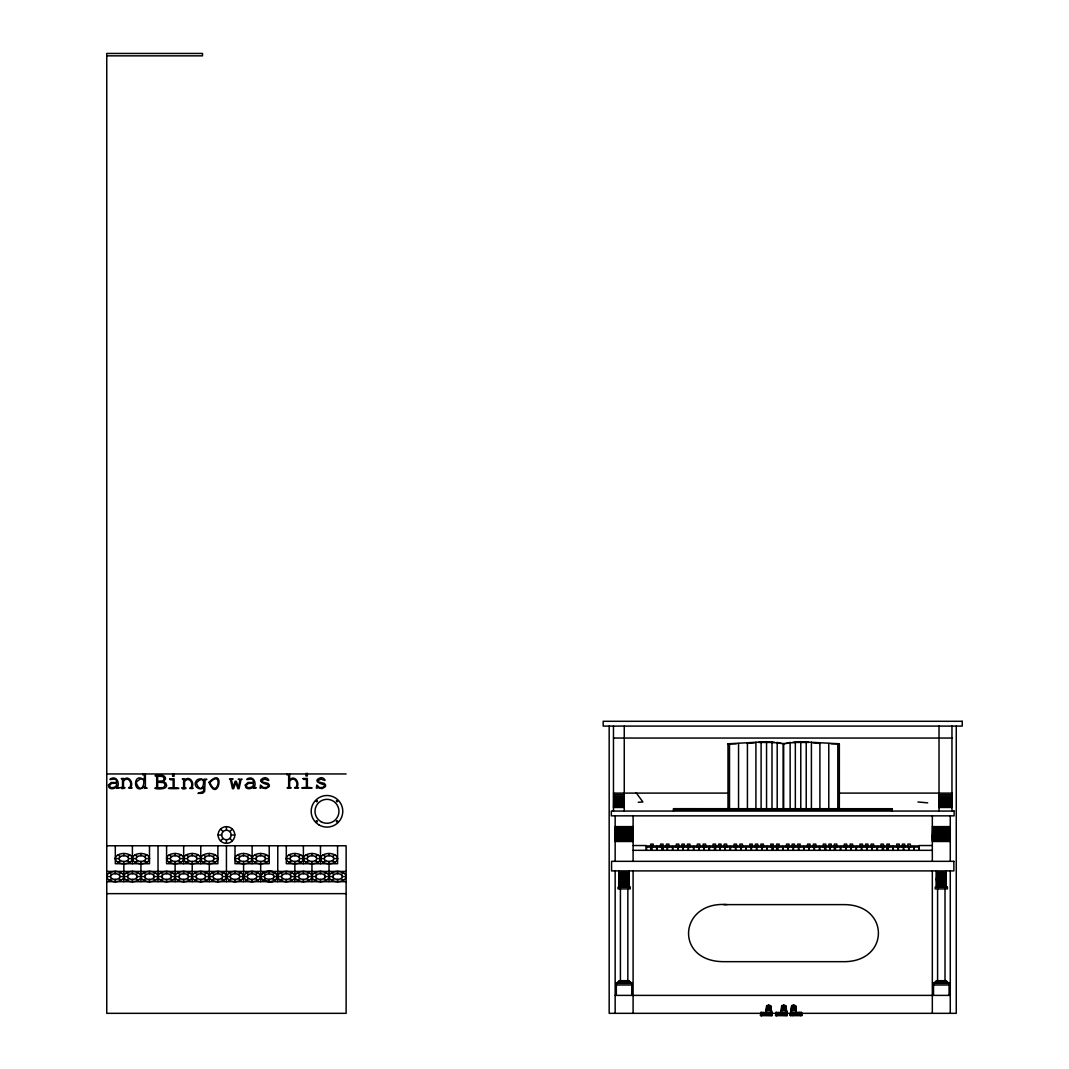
<?xml version="1.0" encoding="UTF-8"?>
<svg xmlns="http://www.w3.org/2000/svg" width="1069" height="1069" viewBox="0 0 1069 1069"><rect width="100%" height="100%" fill="white"/><g stroke="black" fill="none" stroke-linecap="round" stroke-linejoin="round"><path stroke-width="1.5" d="M653.199 847.209L653.199 844.096L650.7 844.096L650.7 850.323M660.575 847.209L660.575 844.096L663.074 844.096L663.074 850.323M668.94 847.209L668.94 844.096L666.441 844.096L666.441 847.209M676.33 847.209L676.33 844.096L678.815 844.096L678.815 847.209M687.434 847.209L687.434 844.096L689.933 844.096L689.933 847.209M697.309 847.209L697.309 844.096L699.807 844.096L699.807 847.209M703.175 847.209L703.175 844.096L705.674 844.096L705.674 847.209M713.063 847.209L713.063 844.096L715.549 844.096L715.549 850.323M718.662 847.289L718.662 844.096L721.054 844.096L721.054 847.289M724.167 847.209L724.167 844.096L726.666 844.096L726.666 847.209M736.541 847.209L736.541 844.096L734.056 844.096L734.056 847.209M739.908 847.209L739.908 844.096L742.407 844.096L742.407 847.209M752.282 847.209L752.282 844.096L749.797 844.096L749.797 847.209M755.395 847.289L755.395 844.096L757.787 844.096L757.787 847.289M763.4 847.209L763.4 844.096L760.901 844.096L760.901 847.209M779.141 847.209L779.141 844.096L776.642 844.096L776.642 850.323M807.523 847.209L807.523 844.096L810.008 844.096L810.008 847.209M823.264 847.209L823.264 844.096L825.762 844.096L825.762 850.323M828.863 847.289L828.863 844.096L831.268 844.096L831.268 847.289M834.368 850.323L834.368 844.096L836.867 844.096L836.867 847.209M844.256 847.209L844.256 844.096L846.742 844.096L846.742 847.209M850.122 847.209L850.122 844.096L852.608 844.096L852.608 847.209M936.391 887.19L936.391 870.901M946.212 887.19L946.212 870.901M801.777 1015.55L801.403 1012.503L792.249 1012.904L791.942 1015.55L795.75 1014.935L795.764 1013.385L790.806 1012.503L790.419 1015.55L801.817 1015.55L801.443 1012.503L790.806 1012.503L790.419 1015.55L791.915 1005.541L793.652 1004.913L795.777 1006.049L796.352 1012.196M766.379 1012.316L766.513 1010.486L770.789 1006.049L771.898 1013.719L771.511 1012.503L760.874 1012.503L761.475 1015.55C764.869 1015.47 763.56 1012.517 760.874 1012.503L760.5 1015.55L771.898 1015.55L770.789 1006.049L768.664 1004.913L766.54 1006.049L765.965 1012.196L766.914 1006.196L768.664 1005.314L770.428 1006.196L771.898 1013.719L771.096 1013.719M781.452 1012.316L781.586 1010.486L785.875 1006.049L786.984 1013.719L786.584 1012.503L775.96 1012.503L776.562 1015.55C779.942 1015.47 778.646 1012.517 775.96 1012.503L775.586 1015.55L786.984 1015.55L785.875 1006.049L783.751 1004.913L781.626 1006.049L781.051 1012.196L781.987 1006.196L783.751 1005.314L785.515 1006.196L786.984 1013.719L786.183 1013.719M763.119 1015.136L762.357 1013.091L762.17 1015.35L769.399 1015.35L763.119 1015.136L763.213 1013.292L771.524 1012.503L771.898 1015.55L771.524 1012.503L761.783 1012.904L761.475 1015.55L762.357 1013.091L769.212 1013.091L769.399 1015.35L770.375 1015.55L770.068 1012.904L761.783 1012.904M778.205 1015.136L777.444 1013.091L777.257 1015.35L784.486 1015.35L778.205 1015.136L778.285 1013.292L786.597 1012.503L786.984 1015.55L786.597 1012.503L776.869 1012.904L776.562 1015.55L777.444 1013.091L784.299 1013.091L784.486 1015.35L785.461 1015.55L785.154 1012.904L776.869 1012.904M795.951 1012.316L795.817 1010.486L791.528 1006.049L790.419 1013.719L791.22 1013.719L791.888 1006.196L793.652 1005.314L795.403 1006.196L796.285 1012.223M761.262 1015.55L761.516 1012.503M776.335 1015.55L776.588 1012.503M766.914 1006.196L766.513 1010.486L770.829 1010.486L766.54 1006.049M760.54 1015.55L760.914 1012.503M775.613 1015.55L776 1012.503M790.419 1015.55L790.806 1013.118M801.443 1012.503L800.841 1015.55L795.764 1013.385L794.24 1015.136L799.198 1015.136L800.534 1012.904L800.841 1015.55L799.959 1013.091L793.104 1013.091L792.917 1015.35L800.146 1015.35L799.959 1013.091L798.703 1013.385L798.757 1014.975L794.24 1015.136L794.32 1013.292L799.104 1013.292L799.198 1015.136M265.74 874.522L269.214 873.68L269.214 871.435C264.364 870.393 256.867 876.42 263.081 880.175L265.834 878.584A4.784 2.873 0 0 1 265.834 874.522L263.081 872.919M616.345 995.386L616.345 983.32L619.459 980.687L628.799 980.687L631.913 983.32L631.913 995.386L631.913 984.99L616.345 984.99M933.518 995.386L933.518 983.32L936.631 980.687L945.971 980.687L949.085 983.32L949.085 995.386M790.419 1013.719L791.354 1012.316M260.97 875.217L261.811 873.988M770.402 1005.541L768.664 1008.401L766.714 1008.334M785.488 1005.541L783.751 1008.401L781.786 1008.334M795.389 1005.541L791.488 1010.486L795.817 1010.486L795.777 1006.049M795.403 1006.196L793.652 1008.401L791.688 1008.334M220.521 840.929A8.378 8.378 0 0 1 224.276 826.912A8.378 8.378 0 0 1 234.539 837.174A8.378 8.378 0 0 1 220.521 840.929L223.06 838.39M229.822 831.615L232.361 829.076M228.9 872.919L226.387 876.553L228.9 880.175A8.552 5.131 0 0 0 240.979 880.175A8.552 5.131 0 0 0 240.979 872.919A8.552 5.131 0 0 0 228.9 872.919L231.559 874.522M245.99 872.919L243.491 876.553L245.99 880.175A8.552 5.131 0 0 0 258.07 880.175A8.552 5.131 0 0 0 258.07 872.919A8.552 5.131 0 0 0 245.99 872.919L248.649 874.522M117.804 862.229L120.463 860.625M127.238 856.563L129.883 854.973M134.894 862.229L137.554 860.625M144.328 856.563L146.974 854.973M109.265 880.175L111.911 878.584M118.686 874.522L121.345 872.919M126.356 880.175L129.002 878.584A4.784 2.873 0 0 0 137.019 877.288A4.784 2.873 0 0 0 131.153 873.774A4.784 2.873 0 0 0 129.002 878.584M135.776 874.522L138.435 872.919M169.076 862.229L171.735 860.625M178.51 856.563L181.169 854.973M143.446 880.175L146.092 878.584M152.867 874.522L155.526 872.919M186.166 862.229L188.825 860.625M195.6 856.563L198.259 854.973M160.537 880.175L163.196 878.584M169.958 874.522L172.617 872.919M203.257 862.229L205.916 860.625M212.691 856.563L215.35 854.973M177.628 880.175L180.287 878.584M187.048 874.522L189.707 872.919M194.718 880.175L197.377 878.584M204.139 874.522L206.798 872.919M237.532 862.229L240.191 860.625M246.966 856.563L249.625 854.973M211.809 880.175L214.468 878.584M221.23 874.522L223.889 872.919M254.636 862.229L257.282 860.625M264.056 856.563L266.715 854.973M228.9 880.175L231.559 878.584A4.784 2.873 0 0 0 239.563 877.288A4.784 2.873 0 0 0 233.697 873.774A4.784 2.873 0 0 0 231.559 878.584M238.32 874.522L240.979 872.919M245.99 880.175L248.649 878.584A4.784 2.873 0 0 0 256.654 877.288A4.784 2.873 0 0 0 250.787 873.774A4.784 2.873 0 0 0 248.649 878.584M255.411 874.522L258.07 872.919M288.817 862.229L291.463 860.625M298.238 856.563L300.897 854.973M272.501 874.522L275.254 872.919A8.552 5.131 0 0 1 275.254 880.175A8.552 5.131 0 0 1 263.174 880.175L261.811 879.119M305.908 862.229L308.567 860.625M315.328 856.563L317.987 854.973M280.265 880.175L282.924 878.584M289.699 874.522L292.345 872.919M322.998 862.229L325.657 860.625M332.419 856.563L335.078 854.973M297.356 880.175L300.015 878.584A4.784 2.873 0 0 0 308.019 877.288A4.784 2.873 0 0 0 302.166 873.774A4.784 2.873 0 0 0 300.015 878.584M306.79 874.522L309.449 872.919M314.446 880.175L317.105 878.584A4.784 2.873 0 0 0 325.11 877.288A4.784 2.873 0 0 0 319.257 873.774A4.784 2.873 0 0 0 317.105 878.584M323.88 874.522L326.539 872.919M331.537 880.175L334.196 878.584A4.784 2.873 0 0 0 342.2 877.288A4.784 2.873 0 0 0 336.347 873.774A4.784 2.873 0 0 0 334.196 878.584M340.971 874.522L343.63 872.919M763.56 1014.975L767.996 1013.292L768.076 1015.136L763.56 1014.975L768.076 1015.136L766.553 1013.385L766.567 1014.935M778.646 1014.975L783.083 1013.292L783.163 1015.136L778.646 1014.975L783.163 1015.136L781.639 1013.385L781.653 1014.935M797.541 1013.118L799.037 1012.503M287.374 773.956L286.88 774.798L288.67 774.931L288.67 787.359C282.857 788.414 295.445 788.414 289.632 787.359L289.632 781.279C293.36 775.6 299.186 782.174 296.046 787.359C290.233 788.414 302.808 788.414 297.008 787.359C300.082 782.147 294.216 774.531 289.632 779.876L289.632 773.956M143.112 773.956L142.618 774.798L144.395 774.931L144.395 780.357C132.623 769.974 132.636 796.806 144.395 786.41L144.395 788.321L147.161 788.187L145.371 787.359L145.371 773.956M727.989 807.883L727.989 743.797L766.553 741.699L783.671 743.61L800.775 741.699L839.339 743.797L839.339 807.883M785.996 743.503L790.138 742.648M747.418 743.409L754.5 742.781M758.522 742.434L774.597 742.434M792.744 742.434L808.819 742.434M269.121 881.671C279.517 883.355 279.517 869.752 269.121 871.422L269.121 873.68L272.608 874.522A4.784 2.873 0 0 1 272.608 878.584L269.121 879.426L269.121 881.671M638.26 802.284L642.923 801.991L636.042 792.637M770.629 1008.334L768.664 1008.401L766.941 1005.541M785.715 1008.334L783.751 1008.401L781.626 1006.049M795.617 1008.334L793.652 1008.401L791.915 1005.541M106.753 55.842L202.509 55.842L202.509 53.45L106.753 53.45L106.753 1013.332L346.129 1013.332L346.129 845.766L106.753 845.766M613.472 738.051L951.958 738.051M727.989 743.797L736.314 743.797M831.014 743.797L839.339 743.797M106.753 773.956L346.129 773.956M613.472 793.104L729.178 793.104M839.098 793.104L951.958 793.104M613.472 794.681L624.256 794.681M939.023 794.681L951.958 794.681M613.472 796.245L624.256 796.245M939.023 796.231L951.958 796.231M613.472 797.768L624.256 797.768M939.023 797.755L951.958 797.755M613.472 799.251L624.256 799.251M939.023 799.238L951.958 799.238M613.472 800.668L624.256 800.668M939.023 800.654L951.958 800.654M613.472 801.991L624.256 801.991M939.023 801.977L951.958 801.977M613.472 803.233L624.256 803.233M939.023 803.22L951.958 803.22M613.472 804.356L624.256 804.356M939.023 804.342L951.958 804.342M613.472 805.345L624.256 805.345M939.023 805.331L951.958 805.331M613.472 806.213L624.256 806.213M939.023 806.2L951.958 806.2M613.472 806.921L624.256 806.921M939.023 806.908L951.958 806.908M613.472 807.469L624.256 807.469M939.023 807.469L951.958 807.469M673.564 809.006L891.867 809.006M673.564 809.246L891.867 809.246M673.564 809.54L891.867 809.54M673.564 809.861L891.867 809.861M615.156 826.618L633.102 826.618M932.328 826.618L950.274 826.618M932.328 827.874L950.274 827.874M615.156 827.927L633.102 827.927M932.328 829.103L950.274 829.103M615.156 829.223L633.102 829.223M932.328 830.292L950.274 830.292M615.156 830.493L633.102 830.493M932.328 831.415L950.274 831.415M615.156 831.695L633.102 831.695M932.328 832.457L950.274 832.457M615.156 832.804L633.102 832.804M932.328 833.392L950.274 833.392M615.156 833.807L633.102 833.807M932.328 834.221L950.274 834.221M615.156 834.648L633.102 834.648M218.063 834.996L221.657 834.996M231.225 834.996A4.784 4.784 0 0 0 224.049 830.854A4.784 4.784 0 0 0 224.049 839.152A4.784 4.784 0 0 0 231.225 834.996L234.819 834.996M932.328 834.916L950.274 834.916M615.156 835.343L633.102 835.343M932.328 835.464L950.274 835.464M615.156 835.851L633.102 835.851M932.328 835.864L950.274 835.864M633.102 836.158L615.156 836.239L633.102 836.372M932.328 836.372L950.274 836.372M615.156 836.599L633.102 836.599M932.328 836.599L950.274 836.599M615.156 836.907L633.102 836.907M932.328 836.907L950.274 836.907M615.156 837.294L633.102 837.294M932.328 837.294L950.274 837.294M615.156 837.749L633.102 837.749M932.328 837.749L950.274 837.749M615.156 838.27L633.102 838.27M932.328 838.27L950.274 838.27M615.156 838.844L633.102 838.844M932.328 838.844L950.274 838.844M615.156 839.459L633.102 839.459M932.328 839.459L950.274 839.459M615.156 840.127L633.102 840.127M932.328 840.127L950.274 840.127M615.156 840.795L633.102 840.795M932.328 840.795L950.274 840.795M615.156 841.49L633.102 841.49M932.328 841.49L950.274 841.49M633.102 845.539L646.277 845.539L646.277 850.323M932.328 845.539L919.153 845.539L919.153 850.323M646.277 846.207L907.514 846.207M910.815 846.207L919.153 846.207M657.007 846.488L662.018 846.488L662.018 850.323M892.922 846.488L877.408 846.488L877.408 850.323M646.518 846.848L651.515 846.848M651.756 846.848L656.767 846.848M657.007 846.848L662.018 846.848M662.259 846.848L667.27 846.848M667.497 846.848L672.508 846.848M672.748 846.848L677.759 846.848M678 846.848L683.011 846.848M683.251 846.848L688.249 846.848M688.489 846.848L693.5 846.848M693.741 846.848L698.752 846.848M698.992 846.848L704.003 846.848M704.244 846.848L709.241 846.848M709.482 846.848L714.493 846.848M714.733 846.848L719.744 846.848M719.985 846.848L724.996 846.848M725.223 846.848L730.234 846.848M730.474 846.848L735.485 846.848M735.726 846.848L740.737 846.848M740.977 846.848L745.975 846.848M746.215 846.848L751.226 846.848M751.467 846.848L756.478 846.848M756.718 846.848L761.729 846.848M761.97 846.848L766.967 846.848M767.208 846.848L772.219 846.848M772.459 846.848L777.47 846.848M777.711 846.848L782.722 846.848M782.949 846.848L787.96 846.848M788.2 846.848L793.211 846.848M793.452 846.848L798.463 846.848M798.703 846.848L803.701 846.848M803.941 846.848L808.952 846.848M809.193 846.848L814.204 846.848M814.444 846.848L819.455 846.848M819.682 846.848L824.693 846.848M824.934 846.848L829.945 846.848M830.185 846.848L835.196 846.848M835.437 846.848L840.434 846.848M840.675 846.848L845.686 846.848M845.926 846.848L850.937 846.848M851.178 846.848L856.189 846.848M856.429 846.848L861.427 846.848M861.667 846.848L866.678 846.848M866.919 846.848L871.93 846.848M872.17 846.848L877.181 846.848M877.408 846.848L882.419 846.848M882.66 846.848L887.671 846.848M887.911 846.848L892.922 846.848M893.163 846.848L898.16 846.848M898.401 846.848L903.412 846.848M903.652 846.848L908.663 846.848M908.904 846.848L913.795 846.848M914.035 846.848L918.912 846.848M633.102 850.323L932.328 850.323M115.305 858.594L119.06 858.594M128.641 858.594A4.784 2.873 0 0 0 121.452 856.109A4.784 2.873 0 0 0 121.452 861.079A4.784 2.873 0 0 0 128.641 858.594L136.151 858.594M145.731 858.594A4.784 2.873 0 0 0 138.542 856.109A4.784 2.873 0 0 0 138.542 861.079A4.784 2.873 0 0 0 145.731 858.594L149.486 858.594A8.552 5.131 0 0 1 136.672 863.044A8.552 5.131 0 0 1 136.672 854.158A8.552 5.131 0 0 1 149.486 858.594M166.577 858.594L170.332 858.594M179.913 858.594A4.784 2.873 0 0 0 172.724 856.109A4.784 2.873 0 0 0 172.724 861.079A4.784 2.873 0 0 0 179.913 858.594L187.422 858.594M197.003 858.594A4.784 2.873 0 0 0 189.814 856.109A4.784 2.873 0 0 0 189.814 861.079A4.784 2.873 0 0 0 197.003 858.594L204.513 858.594M214.094 858.594A4.784 2.873 0 0 0 206.905 856.109A4.784 2.873 0 0 0 206.905 861.079A4.784 2.873 0 0 0 214.094 858.594L217.849 858.594A8.552 5.131 0 0 1 205.034 863.044A8.552 5.131 0 0 1 205.034 854.158A8.552 5.131 0 0 1 217.849 858.594M235.033 858.594L238.788 858.594M248.369 858.594A4.784 2.873 0 0 0 241.193 856.109A4.784 2.873 0 0 0 241.193 861.079A4.784 2.873 0 0 0 248.369 858.594L255.879 858.594M265.459 858.594A4.784 2.873 0 0 0 258.284 856.109A4.784 2.873 0 0 0 258.284 861.079A4.784 2.873 0 0 0 265.459 858.594L269.214 858.594A8.552 5.131 0 0 1 256.4 863.044A8.552 5.131 0 0 1 256.4 854.158A8.552 5.131 0 0 1 269.214 858.594M286.305 858.594L290.073 858.594M299.641 858.594A4.784 2.873 0 0 0 292.465 856.109A4.784 2.873 0 0 0 292.465 861.079A4.784 2.873 0 0 0 299.641 858.594L307.164 858.594M316.731 858.594A4.784 2.873 0 0 0 309.556 856.109A4.784 2.873 0 0 0 309.556 861.079A4.784 2.873 0 0 0 316.731 858.594L324.254 858.594M333.822 858.594A4.784 2.873 0 0 0 326.646 856.109A4.784 2.873 0 0 0 326.646 861.079A4.784 2.873 0 0 0 333.822 858.594L337.577 858.594A8.552 5.131 0 0 1 324.762 863.044A8.552 5.131 0 0 1 324.762 854.158A8.552 5.131 0 0 1 337.577 858.594M106.753 871.422L346.129 871.422M619.218 871.836L629.04 871.836M936.391 871.836L946.212 871.836M619.218 872.758L629.04 872.758M936.391 872.758L946.212 872.758M619.218 873.654L629.04 873.654M936.391 873.654L946.212 873.654M619.218 874.536L629.04 874.536M936.391 874.536L946.212 874.536M619.218 875.364L629.04 875.364M936.391 875.364L946.212 875.364M619.218 876.152L629.04 876.152M936.391 876.152L946.212 876.152M106.753 876.553L110.508 876.553M120.089 876.553A4.784 2.873 0 0 0 112.913 874.068A4.784 2.873 0 0 0 112.913 879.039A4.784 2.873 0 0 0 120.089 876.553L127.599 876.553M137.179 876.553L144.703 876.553M154.27 876.553A4.784 2.873 0 0 0 147.094 874.068A4.784 2.873 0 0 0 147.094 879.039A4.784 2.873 0 0 0 154.27 876.553L161.793 876.553M171.361 876.553A4.784 2.873 0 0 0 164.185 874.068A4.784 2.873 0 0 0 164.185 879.039A4.784 2.873 0 0 0 171.361 876.553L178.884 876.553M188.451 876.553A4.784 2.873 0 0 0 181.276 874.068A4.784 2.873 0 0 0 181.276 879.039A4.784 2.873 0 0 0 188.451 876.553L195.974 876.553M205.542 876.553A4.784 2.873 0 0 0 198.366 874.068A4.784 2.873 0 0 0 198.366 879.039A4.784 2.873 0 0 0 205.542 876.553L213.065 876.553M222.633 876.553A4.784 2.873 0 0 0 215.457 874.068A4.784 2.873 0 0 0 215.457 879.039A4.784 2.873 0 0 0 222.633 876.553L230.156 876.553M239.723 876.553L247.246 876.553M256.814 876.553L264.431 876.553M273.905 876.553L281.521 876.553M291.102 876.553A4.784 2.873 0 0 0 283.913 874.068A4.784 2.873 0 0 0 283.913 879.039A4.784 2.873 0 0 0 291.102 876.553L298.612 876.553M308.193 876.553L315.702 876.553M325.283 876.553L332.793 876.553M342.374 876.553L346.129 876.553A8.552 5.131 0 0 1 333.314 880.99A8.552 5.131 0 0 1 333.314 872.104A8.552 5.131 0 0 1 346.129 876.553M619.218 876.874L629.04 876.874M936.391 876.874L946.212 876.874M619.218 877.529L629.04 877.529M936.391 877.529L946.212 877.529M619.218 878.103L629.04 878.103M936.391 878.103L946.212 878.103M619.218 878.584L629.04 878.584M936.391 878.584L946.212 878.584M619.218 878.985L629.04 878.985M936.391 878.985L946.212 878.985M619.218 879.279L629.04 879.279M936.391 879.279L946.212 879.279M619.218 879.573L629.04 879.573M936.391 879.573L946.212 879.573M619.218 879.934L629.04 879.934M936.391 879.934L946.212 879.934M619.218 880.402L629.04 880.402M936.391 880.402L946.212 880.402M619.218 880.936L629.04 880.936M936.391 880.936L946.212 880.936M619.218 881.551L629.04 881.551M936.391 881.551L946.212 881.551M106.753 881.671L346.129 881.671M619.218 882.219L629.04 882.219M936.391 882.219L946.212 882.219M619.218 882.954L629.04 882.954M936.391 882.954L946.212 882.954M619.218 883.742L629.04 883.742M936.391 883.742L946.212 883.742M619.218 884.571L629.04 884.571M936.391 884.571L946.212 884.571M619.218 885.426L629.04 885.426M936.391 885.426L946.212 885.426M619.218 886.295L629.04 886.295M936.391 886.295L946.212 886.295M106.753 893.644L346.129 893.644M723.633 904.615L843.321 904.615C890.089 904.027 890.103 962.247 843.321 961.672L723.633 961.672C674.058 961.565 678.775 900.833 726.933 904.615M619.312 980.995L628.946 980.995M936.484 980.995L946.118 980.995M619.138 981.302L629.12 981.302M936.31 981.302L946.292 981.302M618.938 981.596L629.32 981.596M936.11 981.596L946.493 981.596M618.71 981.876L629.547 981.876M935.883 981.876L946.72 981.876M618.47 982.13L629.788 982.13M935.642 982.13L946.96 982.13M618.216 982.358L630.042 982.358M935.388 982.358L947.214 982.358M617.935 982.585L630.322 982.585M935.108 982.585L947.495 982.585M617.641 982.772L630.616 982.772M934.814 982.772L947.789 982.772M617.013 983.092L631.244 983.092M934.186 983.092L948.417 983.092M616.345 983.32L631.913 983.32M933.518 983.32L949.085 983.32M933.518 984.99L949.085 984.99M615.156 995.386L950.274 995.386M781.586 1010.486L785.915 1010.486L782.014 1005.541M761.195 1013.332L609.17 1013.332L609.17 726.092M771.03 1013.332L776.054 1013.332M785.956 1013.332L791.06 1013.332M800.801 1013.332L956.261 1013.332L956.261 726.092M795.75 1014.935L798.757 1014.975M790.806 1012.503L800.534 1012.904M784.619 743.797L783.176 743.757L783.176 809.5M269.214 881.671L263.174 880.175M812.828 742.781L819.91 743.409M917.964 801.977L927.678 802.859M777.19 742.648L781.332 743.503M778.366 1012.503L779.862 1013.118M763.293 1012.503L764.776 1013.118M265.74 878.584L269.214 879.426L269.214 881.671M322.998 854.973L325.657 856.563M332.419 860.625L335.078 862.229M305.908 854.973L308.567 856.563M315.328 860.625L317.987 862.229M331.537 872.919L334.196 874.522M340.971 878.584L343.63 880.175M288.817 854.973L291.463 856.563M298.238 860.625L300.897 862.229M314.446 872.919L317.105 874.522M323.88 878.584L326.539 880.175M297.356 872.919L300.015 874.522M306.79 878.584L309.449 880.175M254.636 854.973L257.282 856.563M264.056 860.625L266.715 862.229M280.265 872.919L282.924 874.522M289.699 878.584L292.345 880.175M237.532 854.973L240.191 856.563M246.966 860.625L249.625 862.229M272.501 878.584L275.254 880.175M255.411 878.584L258.07 880.175M203.257 854.973L205.916 856.563M212.691 860.625L215.35 862.229M238.32 878.584L240.979 880.175M186.166 854.973L188.825 856.563M195.6 860.625L198.259 862.229M211.809 872.919L214.468 874.522M221.23 878.584L223.889 880.175M169.076 854.973L171.735 856.563M178.51 860.625L181.169 862.229M194.718 872.919L197.377 874.522M204.139 878.584L206.798 880.175M177.628 872.919L180.287 874.522M187.048 878.584L189.707 880.175M134.894 854.973L137.554 856.563M144.328 860.625L146.974 862.229M160.537 872.919L163.196 874.522M169.958 878.584L172.617 880.175M117.804 854.973L120.463 856.563M127.238 860.625L129.883 862.229M143.446 872.919L146.092 874.522M152.867 878.584L155.526 880.175M126.356 872.919L129.002 874.522M135.776 878.584L138.435 880.175M109.265 872.919L111.911 874.522M118.686 878.584L121.345 880.175M220.521 829.076L223.06 831.615M229.822 838.39L232.361 840.929M260.676 876.553L260.97 877.876M786.597 1013.118L786.984 1015.55M771.524 1013.118L771.898 1015.55M951.958 726.092L951.958 811.064M950.274 815.847L950.274 861.333M950.274 870.901L950.274 1013.332M945.009 888.9L945.009 980.687M939.023 726.092L939.023 811.064M937.593 888.9L937.593 980.687M932.328 815.847L932.328 861.333M932.328 870.901L932.328 1013.332M918.912 850.323L918.912 846.488L914.035 846.488L914.035 850.323M913.795 850.323L913.795 846.488L908.904 846.488L908.904 850.323M910.334 847.209L910.334 844.096L907.848 844.096L907.848 847.209M908.663 850.323L908.663 846.488L903.652 846.488L903.652 850.323M904.735 847.289L904.735 844.096L902.343 844.096L902.343 847.289M903.412 850.323L903.412 846.488L893.163 846.488L893.163 850.323M899.229 847.209L899.229 844.096L896.731 844.096L896.731 847.209M898.401 846.488L898.401 850.323M898.16 846.488L898.16 850.323M893.283 846.488L893.283 850.323M892.802 846.488L892.922 850.323M891.867 808.672L891.867 811.064M889.341 847.209L889.341 844.096L886.856 844.096L886.856 850.323M887.911 846.488L887.911 850.323M887.671 846.488L887.671 850.323M883.475 850.323L883.475 844.096L880.99 844.096L880.99 847.209M882.66 846.488L882.66 850.323M882.419 846.488L882.419 850.323M877.181 850.323L877.181 846.488L866.919 846.488L866.919 850.323M873.6 847.209L873.6 844.096L871.101 844.096L871.101 847.209M872.17 846.488L872.17 850.323M871.93 846.488L871.93 850.323M868.001 847.289L868.001 844.096L865.596 844.096L865.596 847.289M866.678 850.323L866.678 846.488L861.667 846.488L861.667 850.323M862.496 847.209L862.496 844.096L859.997 844.096L859.997 847.209M861.427 850.323L861.427 846.488L856.429 846.488L856.429 850.323M856.189 850.323L856.189 846.488L851.178 846.488L851.178 850.323M850.937 850.323L850.937 846.488L840.675 846.488L840.675 850.323M845.926 846.488L845.926 850.323M845.686 846.488L845.686 850.323M840.434 850.323L840.434 846.488L830.185 846.488L830.185 850.323M837.815 743.556L837.815 809.3M835.437 846.488L835.437 850.323M835.196 846.488L835.196 850.323M829.945 850.323L829.945 846.488L819.682 846.488L819.682 850.323M828.782 743.463L828.782 809.206M824.934 846.488L824.934 850.323M824.693 846.488L824.693 850.323M819.91 743.022L819.91 808.765M819.455 850.323L819.455 846.488L809.193 846.488L809.193 850.323M815.874 847.209L815.874 844.096L813.389 844.096L813.389 847.209M814.444 846.488L814.444 850.323M814.204 846.488L814.204 850.323M811.411 742.26L811.411 808.004M808.952 850.323L808.952 846.488L803.941 846.488L803.941 850.323M806.213 741.846L806.213 809.22M803.701 850.323L803.701 846.488L798.703 846.488L798.703 850.323M800.775 741.699L800.775 809.073M800.133 847.209L800.133 844.096L797.634 844.096L797.634 847.209M798.463 850.323L798.463 846.488L793.452 846.488L793.452 850.323M795.336 741.846L795.336 809.22M794.521 847.289L794.521 844.096L792.129 844.096L792.129 847.289M793.211 850.323L793.211 846.488L782.949 846.488L782.949 850.323M790.138 742.26L790.138 808.004M789.016 847.209L789.016 844.096L786.53 844.096L786.53 847.209M788.2 846.488L788.2 850.323M787.96 846.488L787.96 850.323M783.671 743.61L783.671 809.487M782.722 850.323L782.722 846.488L772.459 846.488L772.459 850.323M777.711 846.488L777.711 850.323M777.47 846.488L777.47 850.323M777.19 742.26L777.19 808.004M773.275 850.323L773.275 844.096L770.789 844.096L770.789 847.209M772.219 850.323L772.219 846.488L767.208 846.488L767.208 850.323M771.992 741.846L771.992 809.22M766.967 850.323L766.967 846.488L751.467 846.488L751.467 850.323M766.847 846.488L766.847 850.323M766.553 741.699L766.553 809.073M761.97 846.488L761.97 850.323M761.729 846.488L761.729 850.323M761.115 741.846L761.115 809.22M756.718 846.488L756.718 850.323M756.478 846.488L756.478 850.323M755.917 742.26L755.917 808.004M751.226 850.323L751.226 846.488L746.215 846.488L746.215 850.323M747.418 743.022L747.418 808.765M745.975 850.323L745.975 846.488L740.977 846.488L740.977 850.323M740.737 850.323L740.737 846.488L735.726 846.488L735.726 850.323M738.545 743.463L738.545 809.206M735.485 850.323L735.485 846.488L730.474 846.488L730.474 850.323M730.234 850.323L730.234 846.488L725.223 846.488L725.223 850.323M729.512 743.556L729.512 809.3M724.996 850.323L724.996 846.488L719.985 846.488L719.985 850.323M719.744 850.323L719.744 846.488L709.482 846.488L709.482 850.323M714.733 846.488L714.733 850.323M714.493 846.488L714.493 850.323M709.241 850.323L709.241 846.488L698.992 846.488L698.992 850.323M709.121 846.488L709.121 850.323M704.244 846.488L704.244 850.323M704.003 846.488L704.003 850.323M698.752 850.323L698.752 846.488L693.741 846.488L693.741 850.323M693.5 850.323L693.5 846.488L688.489 846.488L688.489 850.323M688.249 850.323L688.249 846.488L678 846.488L678 850.323M684.32 847.289L684.32 844.096L681.928 844.096L681.928 847.289M683.251 846.488L683.251 850.323M683.011 846.488L683.011 850.323M677.759 850.323L677.759 846.488L672.748 846.488L672.748 850.323M673.564 808.672L673.564 811.064M672.508 850.323L672.508 846.488L667.497 846.488L667.497 850.323M667.27 850.323L667.27 846.488L662.259 846.488L662.259 850.323M663.314 846.488L663.314 850.323M657.128 846.488L657.007 850.323M656.767 850.323L656.767 846.488L651.756 846.488L651.756 850.323M656.647 846.488L656.647 850.323M651.515 850.323L651.515 846.488L646.518 846.488L646.518 850.323M633.102 815.847L633.102 861.333M633.102 870.901L633.102 1013.332M629.04 870.901L629.04 887.19M627.837 888.9L627.837 980.687M624.256 726.092L624.256 811.064M620.421 888.9L620.421 980.687M619.218 870.901L619.218 887.19M615.156 815.847L615.156 861.333M615.156 870.901L615.156 1013.332M613.472 726.092L613.472 811.064M337.577 845.766L337.577 863.725L286.305 863.725L286.305 845.766M337.577 871.422L337.577 873.68M337.577 879.426L337.577 881.671M329.038 853.476L329.038 855.721M329.038 861.467L329.038 881.671M320.486 845.766L320.486 863.725M320.486 871.422L320.486 873.68M320.486 879.426L320.486 881.671M311.948 853.476L311.948 855.721M311.948 861.467L311.948 881.671M303.396 845.766L303.396 863.725M303.396 871.422L303.396 873.68M303.396 879.426L303.396 881.671M294.857 853.476L294.857 855.721M294.857 861.467L294.857 881.671M286.305 871.422L286.305 873.68M286.305 879.426L286.305 881.671M277.766 845.766L277.766 881.671M269.214 845.766L269.214 863.725L235.006 863.725L235.006 845.766M260.676 853.476L260.676 855.721M260.676 861.467L260.676 881.671M252.124 845.766L252.124 863.725M252.03 871.422L252.03 873.68M252.03 879.426L252.03 881.671M243.585 853.476L243.585 855.721M243.585 861.467L243.585 881.671M234.939 871.422L234.939 873.68M234.939 879.426L234.939 881.671M226.441 826.618L226.441 830.212M226.441 839.793L226.441 843.374M226.441 845.766L226.441 881.671M217.876 845.766L217.876 863.725L166.577 863.725L166.577 845.766M217.849 871.422L217.849 873.68M217.849 879.426L217.849 881.671M209.297 853.476L209.297 855.721M209.297 861.467L209.297 881.671M200.758 845.766L200.758 863.725M200.758 871.422L200.758 873.68M200.758 879.426L200.758 881.671M192.206 853.476L192.206 855.721M192.206 861.467L192.206 881.671M183.668 845.766L183.668 863.725M183.668 871.422L183.668 873.68M183.668 879.426L183.668 881.671M175.116 853.476L175.116 855.721M175.116 861.467L175.116 881.671M174.087 773.862L174.087 776.335L172.657 776.335L172.657 773.862M166.577 871.422L166.577 873.68M166.577 879.426L166.577 881.671M158.025 845.766L158.025 881.671M149.486 845.766L149.486 863.725L115.305 863.725L115.305 845.766M149.486 871.422L149.486 873.68M149.486 879.426L149.486 881.671M140.934 853.476L140.934 855.721M140.934 861.467L140.934 881.671M132.396 845.766L132.396 863.725M132.396 871.422L132.396 873.68M132.396 879.426L132.396 881.671M123.844 853.476L123.844 855.721M123.844 861.467L123.844 881.671M115.305 871.422L115.305 873.68M115.305 879.426L115.305 881.671M263.174 872.919A8.552 5.131 0 0 1 275.254 872.919M136.11 782.508C142.872 801.028 149.406 768.264 136.11 782.508M195.373 782.815C194.064 787.759 201.36 791.207 204.126 786.717L203.364 791.554L197.965 793.358L202.589 793.265L204.673 791.448L205.088 780.129L206.865 779.301L204.126 779.154L204.126 780.918C201.907 777.337 195.961 778.726 195.373 782.815M196.335 783.002C202.682 800.213 208.816 769.774 196.335 783.002M260.97 787.546L260.141 788.174L260.489 785.06L263.495 787.653L266.929 787.345L268.306 785.942A1.443 1.443 0 0 0 268.132 784.766C265.125 784.098 256.426 781.279 263.041 778.245C266.969 775.706 270.751 782.014 267.624 780.183L264.644 779.047L261.464 780.798L262.266 781.933L268.105 783.403L269.188 784.766A2.405 2.405 0 0 1 269.041 786.717L265.767 788.641L260.97 787.546M317.226 787.546L316.397 788.174L316.745 785.06L319.751 787.653L323.199 787.345L324.575 785.942A1.443 1.443 0 0 0 324.401 784.766C321.381 784.098 312.683 781.279 319.297 778.245C323.226 775.706 327.007 782.014 323.894 780.183L320.914 779.047L317.72 780.798L318.522 781.933L324.361 783.403L325.457 784.766A2.405 2.405 0 0 1 325.297 786.717L322.023 788.641L317.226 787.546M209.003 782.334C217.942 804.97 226.107 764.91 209.003 782.334M209.938 782.521C217.154 801.109 223.862 768.17 209.938 782.521M108.49 785.007L108.944 787.359A3.167 3.167 0 0 0 110.535 788.481L111.256 788.641A6.24 6.24 0 0 0 114.383 788.254L116.548 786.944L116.548 788.321L119.461 787.84L117.523 787.359C119.781 782.521 116.601 775.867 110.962 778.553C106.793 781.292 115.612 777.297 116.374 780.263L116.548 782.561L111.256 782.455L108.49 785.007M245.295 785.007L245.763 787.359A3.167 3.167 0 0 0 247.353 788.481L248.075 788.641A6.24 6.24 0 0 0 251.202 788.254L253.366 786.944L253.366 788.321L256.266 787.84L254.342 787.359C256.6 782.521 253.406 775.867 247.781 778.553C243.612 781.292 252.431 777.297 253.179 780.263L253.366 782.561L248.075 782.455L245.295 785.007M109.426 785.221C109.319 789.069 114.998 787.866 116.548 785.662L116.548 783.537L115.118 783.256L111.67 783.39L109.426 785.221M246.231 785.221C246.137 789.069 251.803 787.866 253.366 785.662L253.366 783.537L251.937 783.256L248.476 783.39L246.231 785.221M166.497 785.02C167.94 791.18 149.032 788.361 156.689 787.733L156.689 776.268C150.622 775.426 163.41 773.689 164.853 776.882A3.087 3.087 0 0 1 165.481 778.78L163.597 781.626L165.802 783.056L166.497 785.02M316.13 800.962C317.012 803.701 318.268 799.024 316.13 800.962M316.13 821.273C317.012 824.012 318.268 819.335 316.13 821.273M336.441 800.962C337.31 803.688 338.592 799.064 336.441 800.962M336.441 821.273C337.323 824.012 338.579 819.335 336.441 821.273M165.521 785.047L163.383 787.639L157.651 787.733L157.651 782.241L163.597 782.588L165.521 785.047M164.519 778.7L163.036 780.864L157.651 781.265L157.651 776.268L162.688 776.468L164.519 778.7M240.057 779.755L238.414 787.372L236.316 781.279L235.167 781.279L233.122 787.372L231.412 779.755L233.136 778.913L229.501 778.913L230.463 779.755L232.454 788.695L233.643 788.695L235.755 782.521L237.866 788.695L239.055 788.695L241.019 779.755L242.128 779.274L238.187 779.261L240.057 779.755M169.851 778.927L170.345 779.769L173.151 779.769L173.151 787.733C156.395 788.949 190.883 788.949 174.113 787.733L174.113 778.793L169.851 778.927M303.102 778.553L303.609 779.381L306.402 779.381L306.402 787.359C289.646 788.575 324.148 788.561 307.364 787.359L307.364 778.406L303.102 778.553M120.944 787.492C120.57 790.004 128.307 787.439 123.483 787.359L123.483 781.332C127.158 775.546 133.024 782.227 129.857 787.359C124.939 788.441 135.75 788.441 130.819 787.359C133.906 782.161 128.093 774.571 123.483 779.862L123.483 778.406L121.225 778.553L122.521 779.381L122.521 787.359L120.944 787.492M182.024 787.866C181.65 790.379 189.387 787.813 184.563 787.733L184.563 781.706C188.238 775.92 194.09 782.602 190.937 787.733C186.019 788.815 196.83 788.815 191.899 787.733C194.986 782.535 189.16 774.945 184.563 780.25L184.563 778.793L182.305 778.927L183.601 779.769L183.601 787.733L182.024 787.866M962.247 721.294L603.183 721.294L603.183 726.092L962.247 726.092L962.247 721.294M307.337 773.475L305.921 773.475L305.921 775.96L307.337 775.96L307.337 773.475M891.867 808.712L673.564 808.712L891.867 808.819M954.109 811.064L611.321 811.064L611.321 815.847L954.109 815.847L954.109 811.064M950.274 836.118L932.328 836.118L950.274 836.199M953.869 861.333L611.562 861.333L611.562 870.901L953.869 870.901L953.869 861.333M630.229 887.19L618.029 887.19L618.029 888.9L630.229 888.9L630.229 887.19M947.401 887.19L935.201 887.19L935.201 888.9L947.401 888.9L947.401 887.19M128.12 880.99A8.552 5.131 0 0 0 140.934 876.553A8.552 5.131 0 0 0 128.12 872.104A8.552 5.131 0 0 0 128.12 880.99M119.568 863.044A8.552 5.131 0 0 0 132.396 858.594A8.552 5.131 0 0 0 119.568 854.158A8.552 5.131 0 0 0 119.568 863.044M145.21 880.99A8.552 5.131 0 0 0 158.025 876.553A8.552 5.131 0 0 0 145.21 872.104A8.552 5.131 0 0 0 145.21 880.99M162.301 880.99A8.552 5.131 0 0 0 175.116 876.553A8.552 5.131 0 0 0 162.301 872.104A8.552 5.131 0 0 0 162.301 880.99M170.853 863.044A8.552 5.131 0 0 0 183.668 858.594A8.552 5.131 0 0 0 170.853 854.158A8.552 5.131 0 0 0 170.853 863.044M179.392 880.99A8.552 5.131 0 0 0 192.206 876.553A8.552 5.131 0 0 0 179.392 872.104A8.552 5.131 0 0 0 179.392 880.99M187.944 863.044A8.552 5.131 0 0 0 200.758 858.594A8.552 5.131 0 0 0 187.944 854.158A8.552 5.131 0 0 0 187.944 863.044M239.309 863.044A8.552 5.131 0 0 0 252.124 858.594A8.552 5.131 0 0 0 239.309 854.158A8.552 5.131 0 0 0 239.309 863.044M282.042 880.99A8.552 5.131 0 0 0 294.857 876.553A8.552 5.131 0 0 0 282.042 872.104A8.552 5.131 0 0 0 282.042 880.99M290.581 863.044A8.552 5.131 0 0 0 303.396 858.594A8.552 5.131 0 0 0 290.581 854.158A8.552 5.131 0 0 0 290.581 863.044M307.672 863.044A8.552 5.131 0 0 0 320.486 858.594A8.552 5.131 0 0 0 307.672 854.158A8.552 5.131 0 0 0 307.672 863.044M299.133 880.99A8.552 5.131 0 0 0 311.948 876.553A8.552 5.131 0 0 0 299.133 872.104A8.552 5.131 0 0 0 299.133 880.99M316.224 880.99A8.552 5.131 0 0 0 329.038 876.553A8.552 5.131 0 0 0 316.224 872.104A8.552 5.131 0 0 0 316.224 880.99M196.482 880.99A8.552 5.131 0 0 0 209.297 876.553A8.552 5.131 0 0 0 196.482 872.104A8.552 5.131 0 0 0 196.482 880.99M213.573 880.99A8.552 5.131 0 0 0 226.387 876.553A8.552 5.131 0 0 0 213.573 872.104A8.552 5.131 0 0 0 213.573 880.99M111.029 880.99A8.552 5.131 0 0 0 123.844 876.553A8.552 5.131 0 0 0 111.029 872.104A8.552 5.131 0 0 0 111.029 880.99M319.083 824.987A15.794 15.794 0 0 0 342.775 811.304A15.794 15.794 0 0 0 319.083 797.621A15.794 15.794 0 0 0 319.083 824.987M320.994 821.673A11.973 11.973 0 0 0 338.953 811.304A11.973 11.973 0 0 0 320.994 800.935A11.973 11.973 0 0 0 320.994 821.673"/></g></svg>
